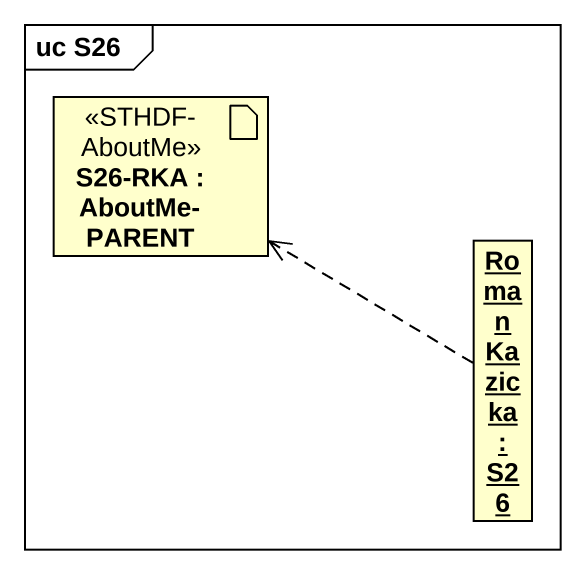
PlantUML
@startuml
mainframe uc S26
allowmixing
hide circle
hide empty members
artifact "S26-RKA : AboutMe-PARENT" as S26_RKA <<STHDF-AboutMe>>
object "Roman Kazicka : S26" as Roman_Kazicka
Roman_Kazicka .left.> S26_RKA
@enduml
